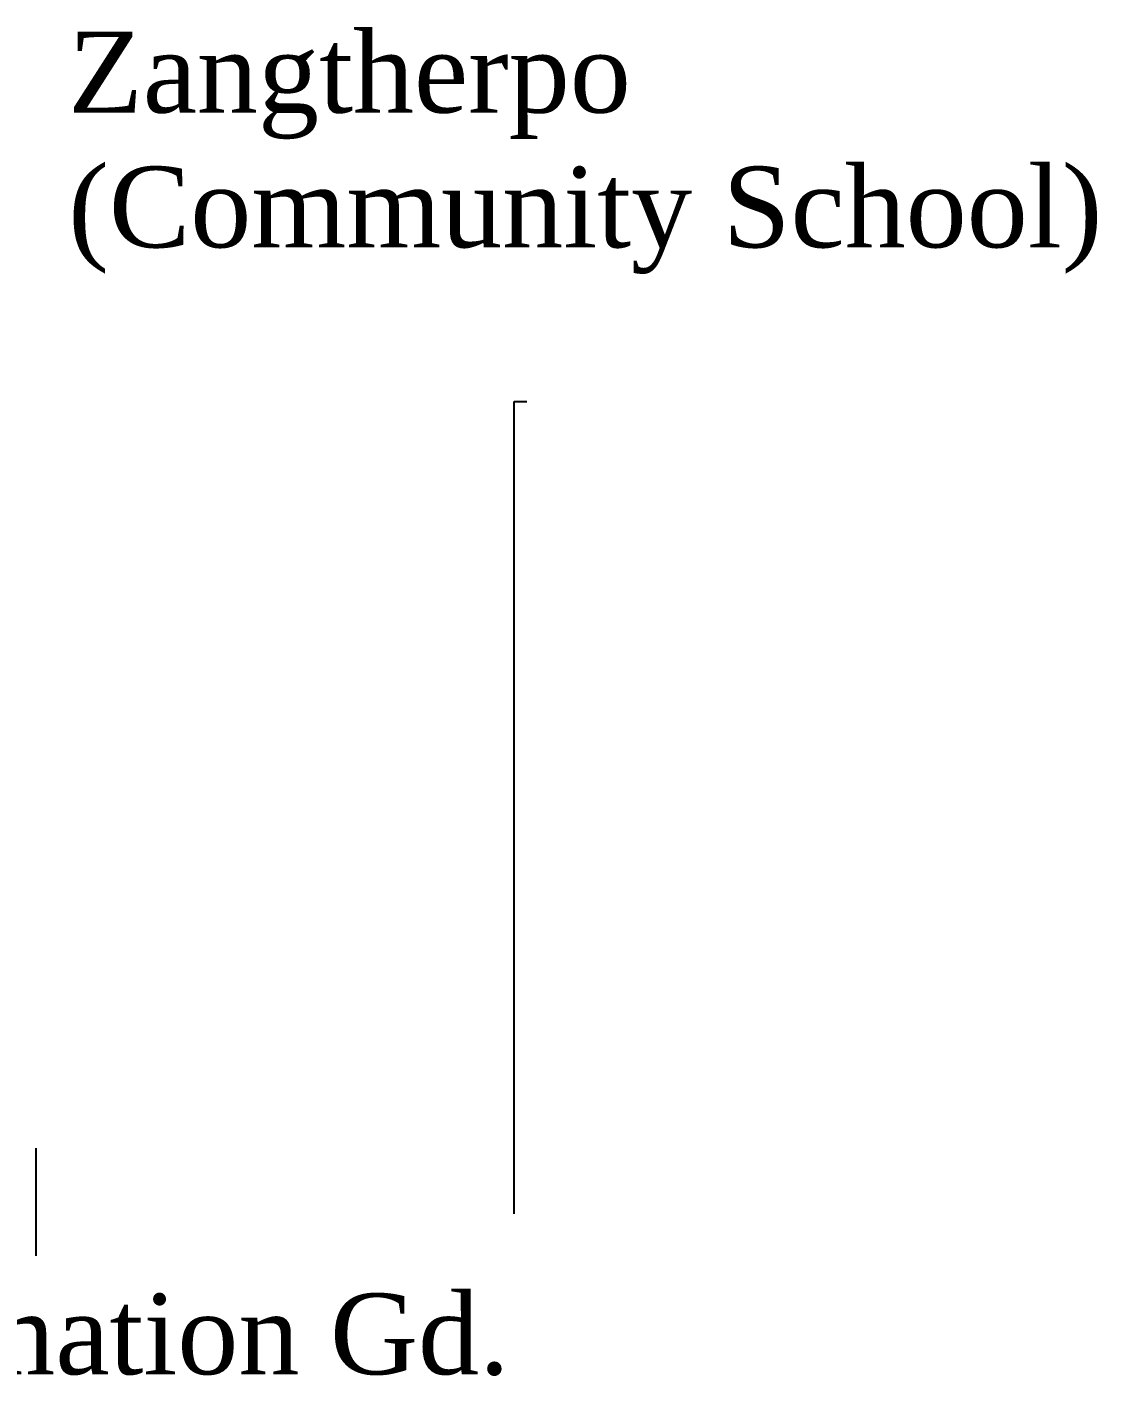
# Model space of a CAD drawing. Extents: x 13365 to 36625, y 86498 to 171760.
# Drawn here: x 19546 to 20208, y 89583 to 90417 of the extents above; entities that cross this region are included whole.
import ezdxf

# ---------------------------------------------------------------- set-up
doc = ezdxf.new("R2010")
doc.units = 0
doc.header["$LTSCALE"] = 5
doc.header["$MEASUREMENT"] = 0
doc.layers.add('Heritage', color=101, linetype='Continuous')
doc.layers.add('text', color=7, linetype='Continuous')

msp = doc.modelspace()

# ---------------------------------------------------------------- linework, layer by layer
at = {"layer": 'Heritage', "linetype": 'Continuous'}
msp.add_line((19847.84, 90185.45), (19855.7, 90185.45), dxfattribs=at)
at = {"layer": 'text', "linetype": 'Continuous'}
for p, q in [((19847.84, 89683.06), (19847.84, 90185.45)), ((19552.01, 89657), (19552.01, 89723.58))]:
    msp.add_line(p, q, dxfattribs=at)

# ---------------------------------------------------------------- texts
at = {"layer": 'text', "linetype": 'Continuous', "char_height": 50, "attachment_point": 1}
for s, insert, width in [('{\\fTimes New Roman|b0|i0|c0|p18;Zangtherpo\\P(Community School)}', (19571.88, 90414.25), 642.6243), ('{\\fTimes New Roman|b0|i0|c0|p18;Cremation Gd.}', (19396.12, 89633.78), 546.8247)]:
    msp.add_mtext(s, dxfattribs=dict(at, insert=insert, width=width))

doc.saveas('drawing.dxf')
